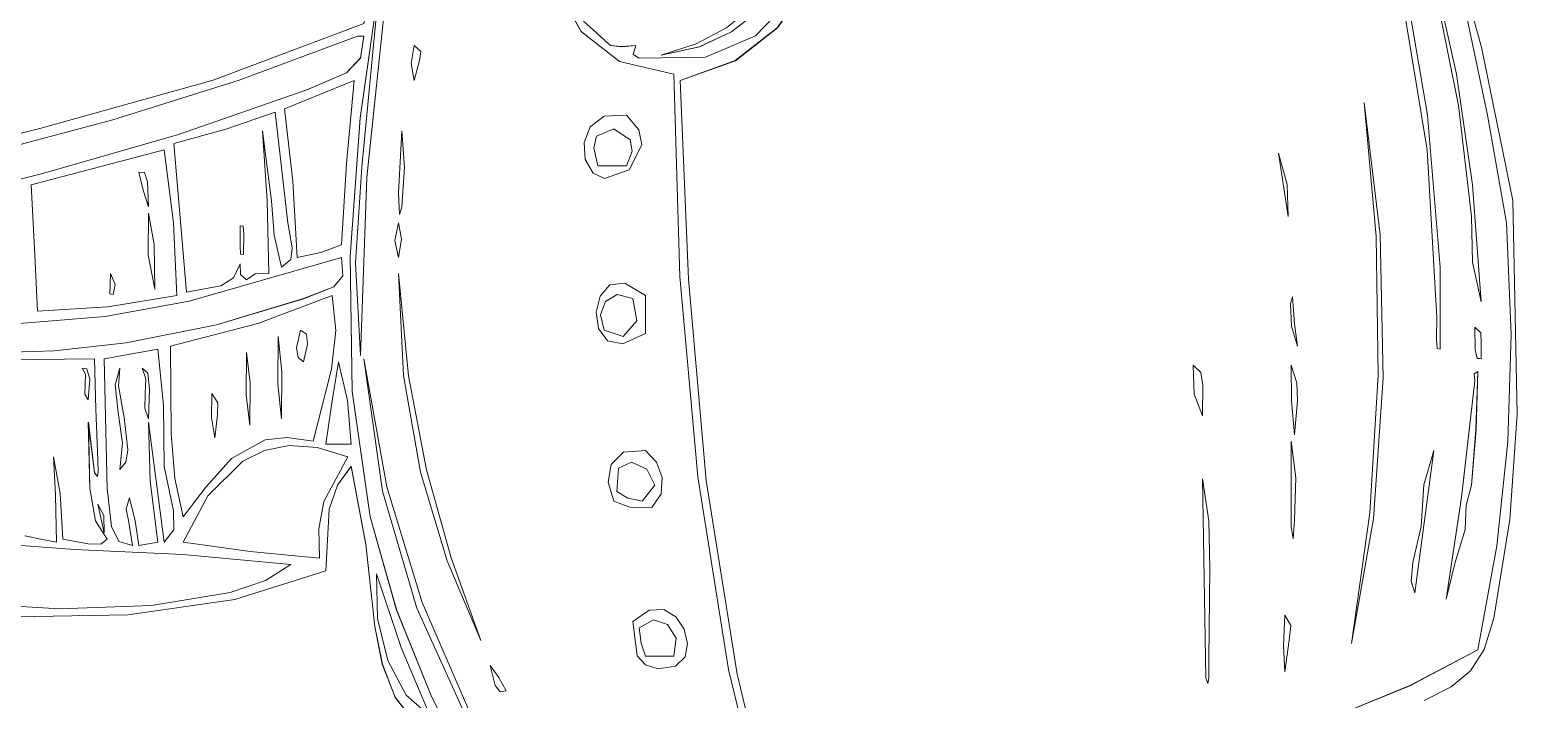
# Model space of a CAD drawing. Header units: inches. Extents: x -1726 to 2926, y -3254 to 1573.
# Drawn here: x 1126 to 2886, y -2050 to -1258 of the extents above; entities that cross this region are included whole.
import ezdxf

# ---------------------------------------------------------------- set-up
doc = ezdxf.new("R2010")
doc.units = ezdxf.units.IN
doc.header["$MEASUREMENT"] = 0
doc.layers.add('Layer 1', color=7, linetype='Continuous')

msp = doc.modelspace()

# ---------------------------------------------------------------- linework, layer by layer
at = {"layer": 'Layer 1', "color": 7, "lineweight": 9}
for points in [[(2236.7, 27.2), (2281.7, -309.9), (2393.4, -416.8), (2495, -533.9), (2586.2, -661.3), (2666.9, -799.3), (2736.9, -947.9), (2796.1, -1107.4), (2844.1, -1278), (2881, -1459.8), (2886.3, -1712.8), (2877.5, -1837.5), (2858.5, -1954.2), (2847.1, -1991.1), (2831.1, -2016.7), (2808.2, -2035.4), (2776.1, -2051.6)], [(1988.7, -2127.4), (1963.3, -2020.3), (1926.6, -1791.3), (1905.5, -1553), (1895.9, -1317.5), (1961, -1294.1), (2010.7, -1255.3), (2047.3, -1203.4), (2073.2, -1140.8), (2090.7, -1069.8), (2102.2, -992.9), (2116.9, -830.5), (2222.3, -816.1), (2330.4, -815.5), (2398.2, -829.4), (2467.6, -842.3), (2498, -840.6), (2522.8, -829.6), (2540, -806), (2547.6, -766.8), (2537.2, -700.8), (2509, -629.2), (2450.3, -497.2), (2450.3, -497.2)], [(2671.9, -2070), (2759, -2034.1), (2839.8, -1991.7), (2862.3, -1868.6), (2875.3, -1745.1), (2879, -1618.4), (2873.6, -1486), (2851.1, -1358.7), (2826.8, -1242.8), (2796.1, -1130.8), (2760.1, -1027), (2720, -935.4), (2596.9, -701.2), (2528.5, -594.5), (2450.3, -497.2), (2509, -629.2), (2537.2, -700.8), (2547.6, -766.9), (2547.6, -766.9)], [(2450.3, -497.2), (2528.4, -594.5), (2596.9, -701.1), (2719.9, -935.4), (2760, -1027), (2796, -1130.8), (2826.8, -1242.7), (2851, -1358.7), (2873.5, -1486), (2878.9, -1618.4), (2875.3, -1745), (2862.3, -1868.6), (2839.8, -1991.7), (2759, -2034), (2671.8, -2070)], [(2499, -587.1), (2533.2, -622.1), (2558.9, -665.7), (2664.8, -855.6), (2711.2, -959.5), (2752.2, -1069.6), (2786.9, -1186.4), (2814.2, -1310.1), (2833.4, -1441.1), (2843.6, -1579.7), (2833.3, -1532.6), (2832.3, -1478.6), (2816.7, -1347.1), (2791.6, -1221.4), (2757.9, -1101.5), (2716.8, -987.2), (2669.3, -878.6), (2616.5, -775.8), (2499, -587.1), (2499, -587.1)], [(2832.3, -1478.5), (2833.3, -1532.6), (2843.6, -1579.7), (2833.4, -1441.1), (2814.2, -1310.1), (2786.9, -1186.3), (2752.2, -1069.6), (2711.2, -959.5), (2664.8, -855.6), (2558.9, -665.7), (2533.2, -622.1), (2499, -587.1), (2616.5, -775.8), (2669.3, -878.6), (2716.8, -987.2), (2757.9, -1101.5), (2791.6, -1221.4), (2816.7, -1347.1), (2832.3, -1478.5), (2832.3, -1478.5)], [(2547.6, -766.9), (2540, -806), (2522.8, -829.6), (2498, -840.7), (2467.7, -842.3), (2398.2, -829.4), (2330.4, -815.6), (2222.4, -816.1), (2116.9, -830.5), (2102.2, -992.9), (2090.7, -1069.8), (2073.2, -1140.8), (2047.3, -1203.4), (2010.8, -1255.3), (1961.1, -1294.2), (1895.9, -1317.5), (1905.6, -1553), (1926.7, -1791.4), (1963.3, -2020.3), (1988.7, -2127.4)], [(927.7, -1426.6), (1138, -1374.5), (1343.3, -1317.4), (1521.3, -1250), (1534.4, -1184.5), (1555.3, -1115.6), (1567.6, -1048.4), (1565.5, -1017), (1555, -987.8), (1519.5, -933), (1476, -881.1), (1379, -796.8), (1315.3, -834.3), (1315.3, -834.3)], [(1379, -796.8), (1476, -881.1), (1519.5, -933), (1555, -987.9), (1565.5, -1017), (1567.6, -1048.4), (1555.3, -1115.6), (1534.4, -1184.5), (1521.3, -1250.1), (1343.3, -1317.4), (1138, -1374.5), (927.8, -1426.6)], [(1649.4, -2139.9), (1601.5, -2046.9), (1560.4, -1945), (1528.8, -1834.4), (1507.7, -1685.7), (1505.2, -1525.9), (1517.2, -1362.1), (1540.1, -1201.4), (1519, -1420.2), (1511.7, -1533.4), (1517.6, -1643.4), (1525.1, -1432.3), (1547.6, -1218.4), (1587.9, -1015.7), (1615.5, -922.9), (1648.7, -838.1), (1669, -830.6), (1691.9, -832.7), (1738.6, -841.8), (1738.6, -841.8)], [(1648.7, -838), (1615.5, -922.9), (1587.8, -1015.7), (1547.6, -1218.4), (1525.1, -1432.2), (1517.6, -1643.4), (1511.7, -1533.4), (1519, -1420.2), (1540, -1201.4), (1517.2, -1362), (1505.2, -1525.8), (1507.7, -1685.6), (1528.8, -1834.4), (1560.3, -1944.9), (1601.5, -2046.8), (1649.4, -2139.9)], [(2004.5, -2227.7), (1952.8, -2015.1), (1916.7, -1786.9), (1895.4, -1549.7), (1888.4, -1310), (1824.1, -1295.2), (1778.8, -1259.8), (1749.6, -1208), (1733.5, -1143.7), (1727.3, -1070.8), (1728.1, -993.6), (1738.6, -841.7), (1691.9, -832.7), (1669, -830.6), (1648.7, -838), (1648.7, -838)], [(1738.6, -841.8), (1728.1, -993.6), (1727.3, -1070.9), (1733.5, -1143.7), (1749.7, -1208), (1778.9, -1259.9), (1824.1, -1295.2), (1888.4, -1310), (1895.5, -1549.7), (1916.7, -1787), (1952.9, -2015.1), (2004.5, -2227.7)], [(2648.8, -905.5), (2708.3, -1040.8), (2751.5, -1192.3), (2779.9, -1358.6), (2794.9, -1538.5), (2794.9, -1587.2), (2794.9, -1635.9), (2791.4, -1634.9), (2790.8, -1624), (2791.1, -1598.4), (2779.7, -1399.9), (2749.7, -1217.5), (2704.7, -1052.4), (2648.8, -905.5), (2648.8, -905.5)], [(2791.1, -1598.4), (2790.8, -1624), (2791.4, -1634.9), (2794.9, -1635.9), (2794.9, -1587.2), (2794.9, -1538.5), (2779.9, -1358.6), (2751.5, -1192.3), (2708.3, -1040.7), (2648.8, -905.5), (2704.7, -1052.4), (2749.7, -1217.5), (2779.7, -1399.9), (2791.1, -1598.4), (2791.1, -1598.4)], [(2053.2, -1029.1), (2045.4, -1124.8), (2032.6, -1166.8), (2013.6, -1203.9), (1988.4, -1235.3), (1956.7, -1260.2), (1918.5, -1277.9), (1873.4, -1287.5), (1914.9, -1274.2), (1950.7, -1255.2), (1980.9, -1230.7), (2005.7, -1200.7), (2039.5, -1125), (2053.2, -1029.1), (2053.2, -1029.1)], [(1873.4, -1287.5), (1918.4, -1277.9), (1956.7, -1260.2), (1988.4, -1235.3), (2013.6, -1203.9), (2032.5, -1166.8), (2045.3, -1124.8), (2053.2, -1029.1), (2039.5, -1125), (2005.7, -1200.7), (1980.9, -1230.7), (1950.7, -1255.2), (1914.9, -1274.2), (1873.4, -1287.5), (1873.4, -1287.5)], [(2028, -1219.7), (1985, -1264.8), (1925.8, -1290.1), (1847.2, -1291.3), (1840.2, -1286.9), (1843.4, -1276.3), (1826.5, -1277.5), (1813.5, -1276.3), (1781.3, -1247.6)], [(1781.4, -1247.6), (1813.5, -1276.3), (1826.5, -1277.6), (1843.5, -1276.3), (1840.3, -1286.9), (1847.2, -1291.3), (1925.8, -1290.1), (1985, -1264.9), (2028, -1219.7)], [(1513.8, -1265), (1521.3, -1265), (1517.7, -1291.1), (1500.9, -1308.4), (1453.9, -1328.7), (1302, -1381.6), (1140.2, -1428.3), (805.9, -1512.3)], [(805.9, -1512.3), (1140.2, -1428.3), (1302, -1381.6), (1453.9, -1328.7), (1500.9, -1308.4), (1517.7, -1291), (1521.3, -1265), (1513.8, -1265), (1373.9, -1317.2), (1224.6, -1364.3), (922, -1444.8)], [(922, -1444.8), (1224.6, -1364.3), (1373.9, -1317.2), (1513.8, -1265), (1513.8, -1265)], [(1581.2, -1317.5), (1587.5, -1294), (1589.1, -1283.3), (1581.2, -1276.3), (1577.4, -1297.7), (1581.2, -1317.5), (1581.2, -1317.5)], [(1581.2, -1276.3), (1589.1, -1283.3), (1587.5, -1294), (1581.2, -1317.5), (1577.4, -1297.7), (1581.2, -1276.3), (1581.2, -1276.3)], [(1510.1, -1317.5), (1500.8, -1415.8), (1495.1, -1512.3), (1470.4, -1521.3), (1442.7, -1527.2), (1437.6, -1436.8), (1427.7, -1351.2), (1510.1, -1317.5), (1510.1, -1317.5)], [(1427.7, -1351.2), (1437.6, -1436.8), (1442.7, -1527.2), (1470.4, -1521.3), (1495.1, -1512.3), (1500.8, -1415.8), (1510.1, -1317.5), (1427.7, -1351.2), (1427.7, -1351.2)], [(1423.9, -1538.5), (1434.9, -1529.5), (1436.7, -1515.8), (1431.4, -1486), (1416.4, -1355), (1358, -1375.1), (1296.6, -1392.4), (1311.6, -1568.4), (1352.4, -1560.6), (1367.4, -1551.2), (1375.2, -1534.7), (1375.7, -1547.4), (1382.7, -1553.5), (1392.8, -1546.6), (1409, -1546), (1406.9, -1460), (1401.5, -1377.4), (1412.2, -1460), (1415.5, -1500.6), (1423.9, -1538.5), (1423.9, -1538.5)], [(1401.5, -1377.4), (1406.9, -1460), (1409, -1546), (1392.8, -1546.6), (1382.7, -1553.5), (1375.7, -1547.4), (1375.2, -1534.7), (1367.4, -1551.2), (1352.4, -1560.6), (1311.6, -1568.4), (1296.6, -1392.4), (1358, -1375.1), (1416.4, -1355), (1431.4, -1486), (1436.7, -1515.8), (1434.9, -1529.6), (1423.9, -1538.5), (1415.5, -1500.6), (1412.2, -1460), (1401.5, -1377.4), (1401.5, -1377.4)], [(2705, -1343.7), (2724, -1500.3), (2727.7, -1669.8), (2716.2, -1836.5), (2690, -1984.2), (2711.8, -1829.5), (2721.5, -1666.4), (2719.3, -1502.2), (2705, -1343.7), (2705, -1343.7)], [(2690, -1984.2), (2716.2, -1836.5), (2727.7, -1669.8), (2724, -1500.3), (2705, -1343.7), (2719.3, -1502.2), (2721.5, -1666.4), (2711.8, -1829.5), (2690, -1984.2), (2690, -1984.2)], [(1783.5, -1411.1), (1793, -1427.5), (1806.4, -1433.8), (1835.3, -1423.3), (1850.4, -1393.7), (1846.7, -1376), (1832.2, -1358.7), (1805.9, -1359.8), (1789.4, -1372.4), (1782.1, -1391.2), (1783.5, -1411.1), (1783.5, -1411.1)], [(1832.2, -1358.7), (1846.7, -1376), (1850.4, -1393.7), (1835.3, -1423.4), (1806.4, -1433.8), (1793, -1427.5), (1783.5, -1411.1), (1782.1, -1391.2), (1789.4, -1372.4), (1805.9, -1359.8), (1832.2, -1358.7), (1832.2, -1358.7)], [(1566.3, -1467.3), (1569.6, -1420.5), (1566.3, -1377.4), (1562.3, -1450.9), (1563.6, -1476.3), (1566.3, -1467.3), (1566.3, -1467.3)], [(1566.3, -1377.4), (1569.6, -1420.5), (1566.3, -1467.3), (1563.6, -1476.3), (1562.3, -1450.9), (1566.3, -1377.4), (1566.3, -1377.4)], [(1798.5, -1418.6), (1832.2, -1418.6), (1838.8, -1401.2), (1836.6, -1387.8), (1817.2, -1374.7), (1796.8, -1383.5), (1793.5, -1397.5), (1798.5, -1418.6), (1798.5, -1418.6)], [(1832.2, -1418.6), (1798.5, -1418.6), (1793.5, -1397.5), (1796.8, -1383.5), (1817.2, -1374.7), (1836.6, -1387.8), (1838.8, -1401.2), (1832.2, -1418.6), (1832.2, -1418.6)], [(1128, -1441.1), (1132.2, -1523.9), (1135.5, -1590.9), (1218.5, -1585.8), (1300.3, -1572.2), (1296.2, -1486), (1285.3, -1399.9), (1128, -1441.1), (1128, -1441.1)], [(1285.3, -1399.9), (1296.2, -1486), (1300.3, -1572.2), (1218.5, -1585.8), (1135.5, -1590.9), (1132.2, -1523.9), (1128, -1441.1), (1285.3, -1399.9), (1285.3, -1399.9)], [(2603.8, -1403.6), (2614.1, -1440.9), (2615.1, -1478.5), (2603.8, -1403.6), (2603.8, -1403.6)], [(2615.1, -1478.5), (2614.1, -1440.9), (2603.8, -1403.6), (2615.1, -1478.5), (2615.1, -1478.5)], [(1255.4, -1426.1), (1262, -1426.6), (1265.5, -1437.6), (1266.6, -1467.3), (1260.3, -1447.5), (1255.4, -1426.1), (1255.4, -1426.1)], [(1266.6, -1467.3), (1265.5, -1437.6), (1262, -1426.6), (1255.4, -1426.1), (1260.3, -1447.5), (1266.6, -1467.3), (1266.6, -1467.3)], [(1266.6, -1474.8), (1273.5, -1511.9), (1274.1, -1564.7), (1266.2, -1523.9), (1266.6, -1474.8), (1266.6, -1474.8)], [(1274.1, -1564.7), (1273.5, -1511.9), (1266.6, -1474.8), (1266.2, -1523.9), (1274.1, -1564.7), (1274.1, -1564.7)], [(1375.2, -1489.8), (1378.6, -1490), (1379.3, -1499.8), (1379, -1523.5), (1375.7, -1523.3), (1375, -1513.4), (1375.2, -1489.8), (1375.2, -1489.8)], [(1379, -1523.5), (1379.3, -1499.8), (1378.6, -1490), (1375.2, -1489.8), (1375, -1513.4), (1375.7, -1523.3), (1379, -1523.5), (1379, -1523.5)], [(1562.5, -1527.2), (1565.9, -1505.4), (1562.5, -1486), (1558.3, -1507.1), (1562.5, -1527.2), (1562.5, -1527.2)], [(1562.5, -1486), (1565.9, -1505.4), (1562.5, -1527.2), (1558.3, -1507.1), (1562.5, -1486), (1562.5, -1486)], [(1066.6, -1640.5), (1155.1, -1637.6), (1240.4, -1628.4), (1347.2, -1607.1), (1450.2, -1575.9), (1485.9, -1562), (1496.5, -1548.9), (1495.1, -1527.2), (1314.8, -1578.9), (1215.3, -1597.1), (1109.3, -1605.9)], [(1109.3, -1605.9), (1215.3, -1597.1), (1314.8, -1578.9), (1495.1, -1527.3), (1496.5, -1548.9), (1485.9, -1562), (1450.2, -1576), (1347.2, -1607.1), (1240.4, -1628.4), (1155.1, -1637.6), (1066.6, -1640.5)], [(1659.9, -1980.5), (1624.8, -1882.7), (1595.7, -1778.7), (1574.4, -1667.1), (1562.5, -1546), (1568.6, -1667), (1588.6, -1781.2), (1619.9, -1886.4), (1659.9, -1980.5), (1659.9, -1980.5)], [(1562.5, -1546), (1574.4, -1667.1), (1595.7, -1778.7), (1624.8, -1882.7), (1659.9, -1980.5), (1619.9, -1886.4), (1588.6, -1781.2), (1568.6, -1667), (1562.5, -1546), (1562.5, -1546)], [(1854.7, -1572.2), (1830.4, -1557.4), (1812.4, -1559.4), (1801, -1572.8), (1796.4, -1591.9), (1799.2, -1611.4), (1809.6, -1625.7), (1828, -1629.4), (1854.7, -1617.1), (1854.7, -1572.2), (1854.7, -1572.2)], [(1854.7, -1617.1), (1828, -1629.5), (1809.6, -1625.7), (1799.2, -1611.4), (1796.4, -1591.9), (1801, -1572.8), (1812.4, -1559.5), (1830.4, -1557.4), (1854.7, -1572.2), (1854.7, -1617.1), (1854.7, -1617.1)], [(1483.9, -1572.2), (1488.4, -1613.5), (1483.1, -1659.5), (1461.4, -1744.5), (1430.7, -1740.2), (1404.9, -1743.1), (1364.8, -1765.1), (1334.6, -1799.2), (1307.8, -1834.4), (1297.7, -1788.9), (1293.4, -1735.6), (1292.8, -1632.1), (1396.1, -1605.2), (1483.9, -1572.2), (1483.9, -1572.2)], [(1292.8, -1632.1), (1293.4, -1735.6), (1297.7, -1788.9), (1307.8, -1834.4), (1334.6, -1799.2), (1364.8, -1765.1), (1404.9, -1743.1), (1430.7, -1740.2), (1461.4, -1744.5), (1483.1, -1659.5), (1488.4, -1613.5), (1483.9, -1572.2), (1396.1, -1605.2), (1292.8, -1632.1), (1292.8, -1632.1)], [(1806, -1613.4), (1828.5, -1620.9), (1844.6, -1602.3), (1839.7, -1575.9), (1821.1, -1571.1), (1807.6, -1579.3), (1801.7, -1595.2), (1806, -1613.4), (1806, -1613.4)], [(1839.7, -1575.9), (1844.6, -1602.3), (1828.5, -1620.9), (1806, -1613.4), (1801.7, -1595.2), (1807.6, -1579.3), (1821.1, -1571.1), (1839.7, -1575.9), (1839.7, -1575.9)], [(2626.3, -1632.1), (2619, -1608.4), (2618, -1581.8), (2620.3, -1573.8), (2622.5, -1605.9), (2626.3, -1632.1), (2626.3, -1632.1)], [(2622.6, -1605.9), (2620.3, -1573.8), (2618, -1581.8), (2619, -1608.4), (2626.3, -1632.1), (2622.6, -1605.9), (2622.6, -1605.9)], [(1450.2, -1650.9), (1455, -1629.8), (1453.5, -1618.1), (1446.4, -1613.4), (1441.9, -1634.2), (1443.7, -1645.4), (1450.2, -1650.9), (1450.2, -1650.9)], [(1446.4, -1613.4), (1453.5, -1618.1), (1455, -1629.8), (1450.2, -1650.8), (1443.7, -1645.4), (1441.9, -1634.2), (1446.4, -1613.4), (1446.4, -1613.4)], [(2836.1, -1609.7), (2843.3, -1616.2), (2843.5, -1627.9), (2843.6, -1647.1), (2838.8, -1646.5), (2836.4, -1636.4), (2836.1, -1609.7), (2836.1, -1609.7)], [(2843.6, -1647.1), (2843.5, -1627.9), (2843.3, -1616.2), (2836.1, -1609.7), (2836.4, -1636.4), (2838.8, -1646.6), (2843.6, -1647.1), (2843.6, -1647.1)], [(1277.9, -1635.9), (1284.3, -1702.1), (1285.3, -1774.5), (1296.2, -1827.2), (1296.7, -1849.5), (1285.3, -1864.4), (1266.6, -1722), (1268.7, -1792.1), (1277.9, -1864.4), (1255.4, -1868.1), (1250.9, -1838.9), (1244.1, -1811.9), (1240.2, -1824.9), (1243, -1838.4), (1247.9, -1868.1), (1231.4, -1863.3), (1222.9, -1845.5), (1217.9, -1800.7), (1214.2, -1647.1), (1277.9, -1635.9), (1277.9, -1635.9)], [(1214.2, -1647.1), (1217.9, -1800.7), (1222.9, -1845.5), (1231.4, -1863.3), (1247.9, -1868.1), (1243, -1838.4), (1240.2, -1824.9), (1244.1, -1811.9), (1250.9, -1838.9), (1255.4, -1868.1), (1277.9, -1864.4), (1268.7, -1792), (1266.6, -1722), (1285.3, -1864.4), (1296.7, -1849.5), (1296.2, -1827.2), (1285.3, -1774.5), (1284.3, -1702.1), (1277.9, -1635.9), (1214.2, -1647.1), (1214.2, -1647.1)], [(1423.9, -1718.3), (1424.4, -1662.6), (1420.2, -1620.9), (1419.8, -1676.6), (1423.9, -1718.3), (1423.9, -1718.3)], [(1420.2, -1620.9), (1424.4, -1662.6), (1423.9, -1718.3), (1419.8, -1676.6), (1420.2, -1620.9), (1420.2, -1620.9)], [(1120.5, -1856.9), (1139.3, -1860.6), (1158, -1864.4), (1156.7, -1808.5), (1154.2, -1763.2), (1162.3, -1806.5), (1165.5, -1860.6), (1195.3, -1866.2), (1210.3, -1866.4), (1217.9, -1860.6), (1203.8, -1838.9), (1197.2, -1800.7), (1195.4, -1722), (1202.9, -1782), (1206.3, -1786.4), (1207.3, -1780.8), (1206.7, -1767), (1204.2, -1706.6), (1202.9, -1647.1), (990.2, -1649.4)], [(990.2, -1649.4), (1202.9, -1647.1), (1202.9, -1647.1)], [(1202.9, -1647.1), (1204.3, -1706.6), (1206.7, -1767), (1207.3, -1780.8), (1206.4, -1786.4), (1202.9, -1781.9), (1195.5, -1722), (1197.2, -1800.6), (1203.9, -1838.9), (1217.9, -1860.6), (1210.4, -1866.4), (1195.3, -1866.1), (1165.5, -1860.6), (1162.3, -1806.5), (1154.3, -1763.2), (1156.8, -1808.5), (1158, -1864.3), (1139.3, -1860.6), (1120.6, -1856.9)], [(1386.5, -1725.8), (1386.9, -1675.7), (1382.7, -1639.6), (1382.3, -1689.7), (1386.5, -1725.8), (1386.5, -1725.8)], [(1382.7, -1639.6), (1386.9, -1675.7), (1386.5, -1725.8), (1382.3, -1689.7), (1382.7, -1639.6), (1382.7, -1639.6)], [(1476.4, -1748.2), (1506.3, -1748.2), (1502, -1696.4), (1491.3, -1650.8), (1483.6, -1699.3), (1476.4, -1748.2), (1476.4, -1748.2)], [(1491.4, -1650.9), (1502, -1696.4), (1506.3, -1748.2), (1476.4, -1748.2), (1483.6, -1699.3), (1491.4, -1650.9), (1491.4, -1650.9)], [(1708.6, -2175.3), (1644.6, -2060.4), (1590.4, -1935.7), (1548.5, -1798.8), (1521.3, -1647.1), (1543.6, -1803.7), (1584, -1942.2), (1639.9, -2065.1), (1708.6, -2175.3), (1708.6, -2175.3)], [(1521.3, -1647.1), (1548.5, -1798.8), (1590.4, -1935.7), (1644.6, -2060.4), (1708.6, -2175.3), (1639.9, -2065.1), (1584, -1942.2), (1543.6, -1803.7), (1521.3, -1647.1), (1521.3, -1647.1)], [(1188, -1658.4), (1193.8, -1659.2), (1197.1, -1671.4), (1195.4, -1695.8), (1191.2, -1688.8), (1191.7, -1677.1), (1192.2, -1665.3), (1188, -1658.4), (1188, -1658.4)], [(1195.4, -1695.8), (1197.1, -1671.4), (1193.8, -1659.2), (1188, -1658.4), (1192.2, -1665.3), (1191.7, -1677.1), (1191.2, -1688.8), (1195.4, -1695.8), (1195.4, -1695.8)], [(1232.9, -1658.4), (1227.1, -1678.1), (1230.9, -1710.7), (1235.8, -1747.1), (1232.9, -1778.2), (1240, -1769.4), (1242.3, -1755), (1238, -1716.7), (1231.1, -1679.3), (1232.9, -1658.4), (1232.9, -1658.4)], [(1232.9, -1778.2), (1235.8, -1747.1), (1230.9, -1710.7), (1227.1, -1678.1), (1232.9, -1658.4), (1231.1, -1679.3), (1238, -1716.7), (1242.3, -1755), (1240, -1769.4), (1232.9, -1778.2), (1232.9, -1778.2)], [(1266.6, -1718.3), (1267.7, -1683.2), (1265.9, -1664), (1259.1, -1658.3), (1263.4, -1670.9), (1262.9, -1688.3), (1262.3, -1705.7), (1266.6, -1718.3), (1266.6, -1718.3)], [(1259.1, -1658.4), (1265.9, -1664), (1267.7, -1683.2), (1266.6, -1718.3), (1262.3, -1705.7), (1262.9, -1688.3), (1263.4, -1670.9), (1259.1, -1658.4), (1259.1, -1658.4)], [(2502.7, -1654.6), (2511.9, -1663.2), (2514.3, -1678.6), (2513.9, -1714.5), (2503.9, -1689), (2502.7, -1654.6), (2502.7, -1654.6)], [(2513.9, -1714.5), (2514.3, -1678.6), (2511.9, -1663.2), (2502.7, -1654.6), (2503.9, -1689), (2513.9, -1714.5), (2513.9, -1714.5)], [(2618.8, -1654.6), (2625.6, -1675.5), (2626.2, -1696.3), (2622.6, -1737), (2619.3, -1696.8), (2618.8, -1654.6), (2618.8, -1654.6)], [(2622.6, -1737), (2626.2, -1696.3), (2625.6, -1675.5), (2618.8, -1654.6), (2619.3, -1696.8), (2622.6, -1737), (2622.6, -1737)], [(2802.3, -1931.8), (2820.3, -1811.1), (2836.1, -1673.3), (2835.3, -1664.9), (2839.8, -1662.1), (2837.5, -1730.9), (2832.3, -1796.9), (2825.9, -1820.5), (2824.8, -1849.4), (2812.5, -1889.5), (2802.3, -1931.8), (2802.3, -1931.8)], [(2824.8, -1849.4), (2825.9, -1820.5), (2832.3, -1796.9), (2837.4, -1730.9), (2839.8, -1662.1), (2835.3, -1664.9), (2836.1, -1673.3), (2820.3, -1811.2), (2802.3, -1931.8), (2812.5, -1889.5), (2824.8, -1849.4), (2824.8, -1849.4)], [(1345.3, -1740.7), (1348.5, -1713.3), (1348.9, -1699.2), (1341.5, -1688.3), (1341.1, -1716.9), (1345.3, -1740.7), (1345.3, -1740.7)], [(1341.5, -1688.3), (1348.9, -1699.2), (1348.5, -1713.3), (1345.3, -1740.7), (1341.1, -1716.9), (1341.5, -1688.3), (1341.5, -1688.3)], [(1502.6, -1763.2), (1474.3, -1816), (1468.1, -1848.6), (1468.9, -1883.1), (1386.8, -1875.3), (1307.8, -1864.4), (1336.7, -1809.5), (1378.3, -1768.3), (1404.1, -1755.7), (1433.3, -1749.9), (1466.1, -1752), (1502.6, -1763.2), (1502.6, -1763.2)], [(1307.8, -1864.4), (1386.8, -1875.3), (1468.9, -1883.1), (1468.1, -1848.6), (1474.3, -1816), (1502.6, -1763.2), (1466.1, -1752), (1433.3, -1749.9), (1404.1, -1755.7), (1378.3, -1768.3), (1336.7, -1809.5), (1307.8, -1864.4), (1307.8, -1864.4)], [(1854.7, -1755.7), (1828.9, -1757.8), (1814.2, -1772.1), (1810.4, -1793.2), (1817.2, -1815.7), (1836.3, -1822.8), (1862.2, -1823.2), (1873.2, -1807), (1874.6, -1787.7), (1867.9, -1769.4), (1854.7, -1755.7), (1854.7, -1755.7)], [(1862.2, -1823.2), (1836.3, -1822.8), (1817.2, -1815.7), (1810.4, -1793.2), (1814.2, -1772.1), (1828.9, -1757.8), (1854.7, -1755.7), (1867.9, -1769.4), (1874.6, -1787.7), (1873.2, -1807), (1862.2, -1823.2), (1862.2, -1823.2)], [(2618.8, -1744.5), (2624.2, -1788.1), (2622.6, -1838.1), (2621.2, -1860.3), (2618.8, -1845.6), (2618.8, -1744.5), (2618.8, -1744.5)], [(2618.8, -1845.6), (2621.2, -1860.3), (2622.6, -1838.1), (2624.2, -1788.1), (2618.8, -1744.5), (2618.8, -1845.6), (2618.8, -1845.6)], [(2787.4, -1755.7), (2764.9, -1924.3), (2760.8, -1910.4), (2762.8, -1888.4), (2772.4, -1845.6), (2775.7, -1796.5), (2787.4, -1755.7), (2787.4, -1755.7)], [(2772.4, -1845.6), (2762.8, -1888.4), (2760.8, -1910.4), (2764.9, -1924.3), (2787.4, -1755.7), (2775.7, -1796.5), (2772.4, -1845.6), (2772.4, -1845.6)], [(1506.3, -1774.5), (1524, -1866.8), (1534.3, -1964), (1543.4, -2008.8), (1558.7, -2048), (1582.9, -2079.2), (1618.7, -2100.3), (1644.9, -2160.3), (1628.3, -2183.1), (1623, -2213.8), (1630, -2291.4), (1640.9, -2337.7), (1644.9, -2377.5), (1631.7, -2393.8), (1611.2, -2407.5), (1571.3, -2462.1), (1546, -2531.9), (1531.8, -2614.5), (1525.1, -2707.2), (1468.4, -2651.9), (1401.3, -2607.5), (1325.1, -2572.6), (1241.3, -2545.5), (1057.5, -2509.1)], [(1109.9, -1952.8), (1242.2, -1950.4), (1368.9, -1932.1), (1476.4, -1898.1), (1480.4, -1825.3), (1490.2, -1796.7), (1506.3, -1774.5), (1506.3, -1774.5)], [(1582.9, -2079.2), (1558.6, -2047.9), (1543.3, -2008.8), (1534.3, -1964), (1524, -1866.7), (1506.3, -1774.4), (1490.2, -1796.7), (1480.4, -1825.3), (1476.4, -1898.1), (1476.4, -1898.1)], [(1821, -1804.4), (1833.8, -1812.1), (1850.9, -1815.7), (1865.9, -1796.9), (1856.2, -1777.8), (1838.2, -1769.4), (1822.8, -1776.7), (1821, -1804.4), (1821, -1804.4)], [(1865.9, -1796.9), (1850.9, -1815.7), (1833.9, -1812.1), (1821, -1804.4), (1822.9, -1776.7), (1838.2, -1769.4), (1856.2, -1777.8), (1865.9, -1796.9), (1865.9, -1796.9)], [(2513.9, -1789.4), (2521.4, -1839), (2522.7, -1895.4), (2521.4, -2002.9), (2521.3, -2024.8), (2520, -2031.6), (2517.7, -2025.4), (2513.9, -1789.4), (2513.9, -1789.4)], [(2517.7, -2025.4), (2520, -2031.6), (2521.3, -2024.8), (2521.4, -2002.9), (2522.7, -1895.4), (2521.4, -1839), (2514, -1789.4), (2517.7, -2025.4), (2517.7, -2025.4)], [(1206.7, -1819.4), (1214, -1832.7), (1214.2, -1853.1), (1206.7, -1819.4), (1206.7, -1819.4)], [(1214.2, -1853.1), (1214, -1832.7), (1206.7, -1819.4), (1214.2, -1853.1), (1214.2, -1853.1)], [(1051.2, -1936.6), (1161.5, -1943.2), (1270.4, -1939.3), (1363.2, -1923.7), (1405.2, -1909.5), (1435.2, -1890.6), (1307.3, -1879), (1179.1, -1872.8), (1051.7, -1863.3)], [(1051.7, -1863.3), (1179.1, -1872.8), (1307.3, -1879), (1435.2, -1890.6), (1405.2, -1909.6), (1363.2, -1923.7), (1270.4, -1939.3), (1161.5, -1943.2), (1051.2, -1936.6)], [(1476.4, -1898.1), (1368.9, -1932.1), (1242.2, -1950.4), (1109.8, -1952.8)], [(1600, -2070.4), (1565.5, -1988.8), (1536.3, -1901.8), (1537.5, -1954.5), (1550, -2004.5), (1571.6, -2045.2), (1600, -2070.4), (1600, -2070.4)], [(1536.3, -1901.8), (1565.5, -1988.8), (1600, -2070.4), (1571.6, -2045.2), (1550, -2004.5), (1537.5, -1954.5), (1536.3, -1901.8), (1536.3, -1901.8)], [(1869.7, -2014.2), (1890.4, -2011.2), (1901.7, -2000.1), (1904.6, -1984.3), (1900.6, -1967.4), (1890.8, -1952.8), (1876.5, -1944.1), (1859.1, -1944.6), (1839.7, -1958), (1845, -1998.6), (1854.8, -2009.5), (1869.7, -2014.2), (1869.7, -2014.2)], [(1839.7, -1958), (1859.1, -1944.6), (1876.5, -1944.1), (1890.8, -1952.8), (1900.6, -1967.4), (1904.6, -1984.3), (1901.7, -2000.1), (1890.4, -2011.2), (1869.7, -2014.2), (1854.8, -2009.5), (1845, -1998.6), (1839.7, -1958), (1839.7, -1958)], [(2611.3, -1950.5), (2618.2, -1962.7), (2616.5, -1980.1), (2611.3, -2017.9), (2609.5, -1987.1), (2611.3, -1950.5), (2611.3, -1950.5)], [(2611.3, -2017.9), (2616.5, -1980.1), (2618.2, -1962.7), (2611.3, -1950.5), (2609.5, -1987.1), (2611.3, -2017.9), (2611.3, -2017.9)], [(1847.2, -1965.5), (1849.7, -1983.6), (1854.7, -1999.2), (1888.4, -1999.2), (1891.1, -1977.7), (1880.9, -1961.8), (1864.1, -1956.3), (1847.2, -1965.5), (1847.2, -1965.5)], [(1888.4, -1999.2), (1854.7, -1999.2), (1849.7, -1983.6), (1847.2, -1965.5), (1864.1, -1956.3), (1880.9, -1961.8), (1891.1, -1977.7), (1888.4, -1999.2), (1888.4, -1999.2)], [(1689.9, -2040.4), (1681.4, -2024.6), (1671.1, -2010.4), (1676.8, -2033.8), (1682.7, -2041.3), (1689.9, -2040.4), (1689.9, -2040.4)], [(1671.1, -2010.4), (1681.4, -2024.6), (1689.9, -2040.4), (1682.7, -2041.3), (1676.8, -2033.8), (1671.1, -2010.4), (1671.1, -2010.4)]]:
    msp.add_lwpolyline(points, dxfattribs=at)
for points in [[(1221.7, -1546), (1221.7, -1546), (1227.2, -1559), (1227.2, -1559), (1227.2, -1559), (1224.9, -1571), (1224.9, -1571), (1224.9, -1571), (1221.1, -1570.4), (1221.1, -1570.4), (1221.1, -1570.4), (1221.7, -1546), (1221.7, -1546), (1221.7, -1546), (1221.7, -1546), (1221.7, -1546), (1221.7, -1546), (1221.7, -1546), (1221.7, -1546)], [(1221.7, -1546), (1221.7, -1546), (1221.1, -1570.4), (1221.1, -1570.4), (1221.1, -1570.4), (1224.9, -1571), (1224.9, -1571), (1224.9, -1571), (1227.2, -1559), (1227.2, -1559), (1227.2, -1559), (1221.7, -1546), (1221.7, -1546), (1221.7, -1546), (1221.7, -1546), (1221.7, -1546), (1221.7, -1546), (1221.7, -1546), (1221.7, -1546)]]:
    msp.add_open_spline(points, degree=3, knots=[0, 0, 0, 0, 1, 1, 1, 2, 2, 2, 3, 3, 3, 4, 4, 4, 5, 5, 5, 6, 6, 6, 6], dxfattribs=at)

doc.saveas('drawing.dxf')
